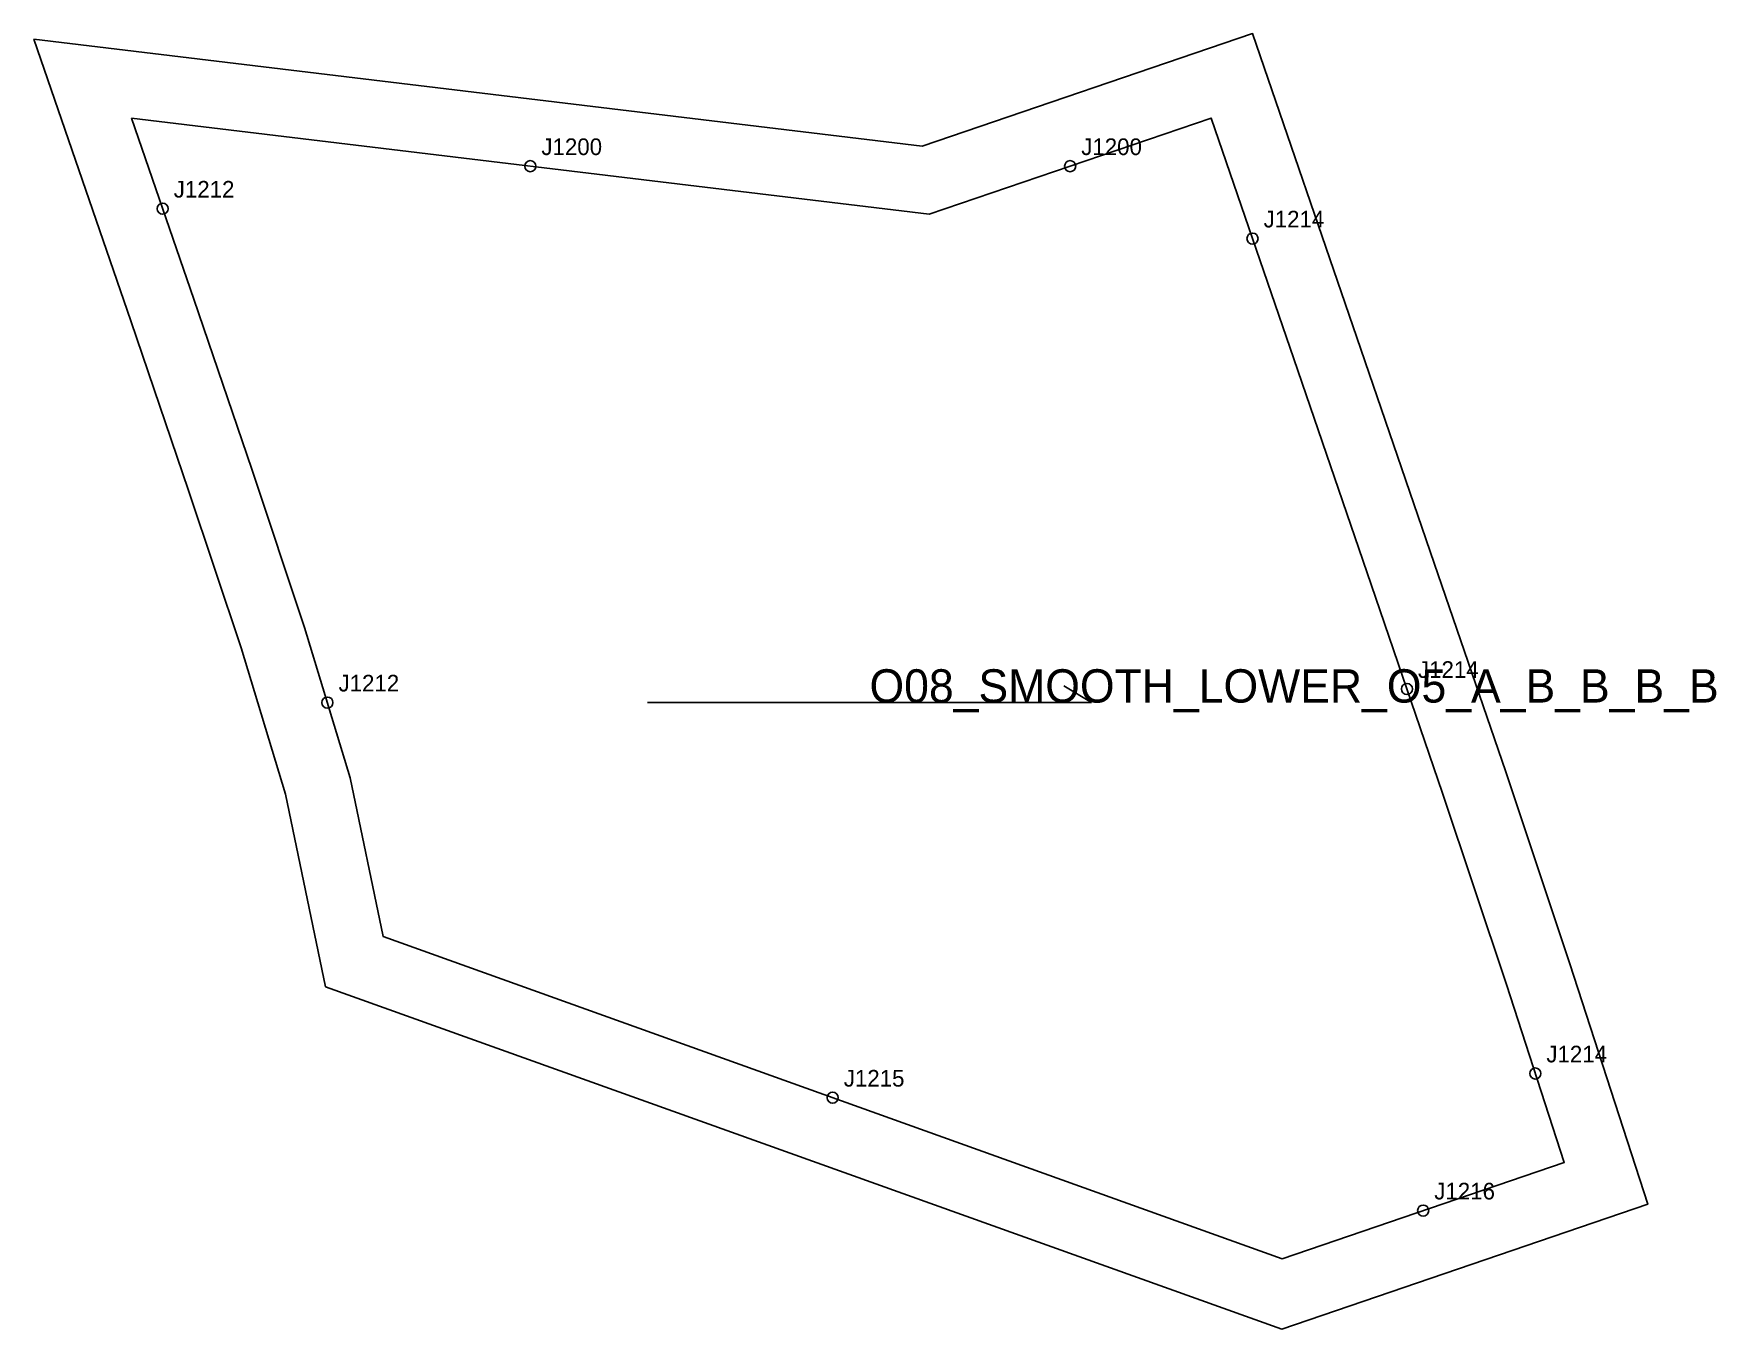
# Model space of a CAD drawing. Header units: millimetres. Extents: x -18 to 285, y -218 to 15.
import ezdxf

# ---------------------------------------------------------------- set-up
doc = ezdxf.new("R2010")
doc.units = ezdxf.units.MM
for name, color, linetype in [('CUT', 1, 'Continuous'), ('GRAIN', 3, 'Continuous'), ('LABEL', 7, 'Continuous'), ('NOTCH', 2, 'Continuous'), ('SEW', 5, 'Continuous')]:
    doc.layers.add(name, color=color, linetype=linetype)

msp = doc.modelspace()

# ---------------------------------------------------------------- linework, layer by layer
at = {"layer": 'CUT'}
msp.add_lwpolyline([(-17.6, 14.21), (142.42, -5.07), (201.95, 15.22), (220.75, -39.48), (234.69, -80.14), (247.54, -117.76), (259.07, -152.31), (273.14, -195.63), (207.2, -218.16), (34.98, -156.46), (27.78, -121.77), (19.77, -95.39), (10.31, -67.08), (-0.08, -36.51), (-17.6, 14.21)], close=True, dxfattribs=at)
at = {"layer": 'GRAIN'}
for p, q in [((172.95, -105.27), (167.95, -102.27)), ((92.95, -105.27), (172.95, -105.27))]:
    msp.add_line(p, q, dxfattribs=at)
at = {"layer": 'NOTCH'}
for centre in [(71.85, -8.65), (169.09, -8.65), (5.63, -16.31), (201.94, -21.69), (229.75, -102.82), (35.31, -105.27), (252.87, -172.08), (126.32, -176.44), (232.68, -196.77)]:
    msp.add_circle(centre, 1, dxfattribs=at)
at = {"layer": 'SEW'}
msp.add_lwpolyline([(0, 0), (143.7, -17.31), (194.49, 0), (209.4, -43.38), (223.34, -84.03), (236.17, -121.6), (247.67, -156.06), (258.08, -188.09), (207.29, -205.45), (45.36, -147.43), (39.42, -118.8), (31.21, -91.75), (21.69, -63.25), (11.27, -32.62)], close=True, dxfattribs=at)

# ---------------------------------------------------------------- texts
at = {"layer": 'LABEL'}
for s, height, p in [('J1200', 3, (73.85, -6.65)), ('J1200', 3, (171.09, -6.65)), ('J1212', 3, (7.63, -14.31)), ('J1214', 3, (203.94, -19.69)), ('O08_SMOOTH_LOWER_O5_A_B_B_B_B', 6, (132.95, -105.27)), ('J1214', 3, (231.75, -100.82)), ('J1212', 3, (37.31, -103.27)), ('J1214', 3, (254.87, -170.08)), ('J1215', 3, (128.32, -174.44)), ('J1216', 3, (234.68, -194.77))]:
    msp.add_text(s, height=height, dxfattribs=at).set_placement(p)

doc.saveas('drawing.dxf')
